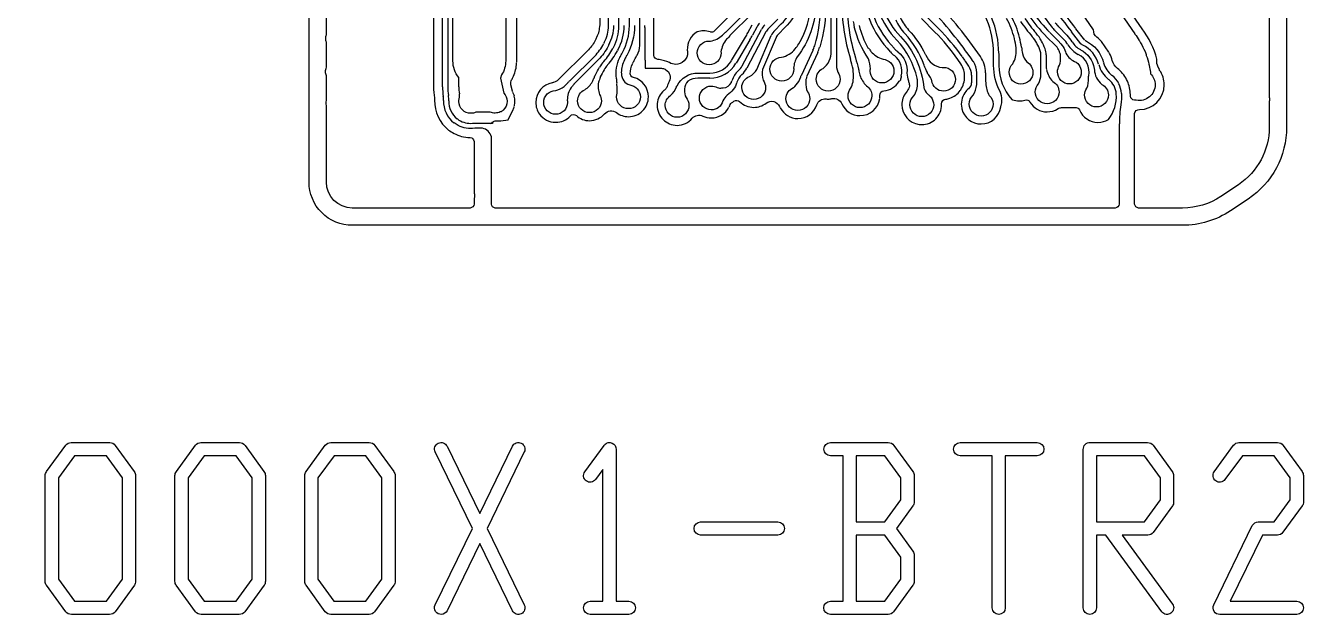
# Model space of a CAD drawing. Extents: x -344 to 154, y 670 to 1023.
# Drawn here: x -158.05 to -143.28, y 860.09 to 866.9 of the extents above; entities that cross this region are included whole.
import ezdxf

# ---------------------------------------------------------------- set-up
doc = ezdxf.new("R2010")
doc.units = 0
doc.layers.add('gbr-dxf_layer0', color=7, linetype='Continuous')
doc.layers.add('gbr-outline-dxf_layer1', color=2, linetype='Continuous')

msp = doc.modelspace()

# ---------------------------------------------------------------- linework, layer by layer
at = {"layer": 'gbr-dxf_layer0'}
for p, q in [((-151.309, 866.898), (-151.309, 868.53)), ((-151.189, 866.898), (-151.189, 868.53)), ((-151.069, 866.898), (-151.069, 868.522)), ((-150.949, 866.898), (-150.949, 868.522)), ((-146.385, 868.496), (-145.227, 866.804)), ((-153.229, 866.191), (-153.229, 868.397)), ((-153.169, 868.395), (-153.169, 866.193)), ((-145.142, 866.863), (-145.631, 867.577)), ((-151.411, 867.427), (-151.412, 866.898)), ((-147.65, 867.021), (-147.494, 866.865)), ((-150.889, 866.876), (-150.889, 866.516)), ((-149.765, 866.433), (-149.543, 866.853)), ((-149.699, 866.815), (-149.65, 866.908)), ((-149.596, 866.881), (-149.646, 866.787)), ((-149.352, 866.974), (-149.46, 866.866)), ((-146.105, 866.884), (-146.01, 866.789)), ((-145.91, 866.862), (-145.806, 866.73)), ((-149.888, 866.493), (-149.728, 866.764)), ((-149.677, 866.732), (-149.836, 866.463)), ((-146.137, 866.661), (-146.254, 866.778)), ((-146.21, 866.82), (-146.096, 866.705)), ((-146.053, 866.747), (-146.149, 866.843)), ((-151.152, 866.581), (-151.149, 866.588)), ((-148.892, 866.588), (-149.02, 866.306)), ((-146.858, 866.441), (-146.858, 866.574)), ((-146.798, 866.576), (-146.798, 866.439)), ((-146.251, 866.56), (-146.251, 866.415)), ((-151.18, 866.529), (-151.174, 866.541)), ((-147.222, 866.538), (-147.194, 866.497)), ((-147.113, 866.324), (-147.113, 866.238)), ((-152.414, 866.122), (-152.42, 866.136)), ((-145.669, 861.159), (-145.524, 861.159))]:
    msp.add_line(p, q, dxfattribs=at)
for points in [[(-149.11, 866.689, 0.134975), (-148.976, 867.16), (-148.976, 879.885)], [(-148.796, 879.883), (-148.796, 867.15, -0.072771), (-148.869, 866.649)], [(-143.672, 877.153), (-143.672, 867.62, -0.147136), (-143.681, 867.585, -0.128498), (-143.672, 867.561), (-143.672, 866.072, -0.049093), (-143.669, 866.046, -0.049082), (-143.672, 866.019), (-143.672, 865.724, -0.250802), (-144.028, 865.059), (-144.231, 864.924, -0.147933), (-144.674, 864.789), (-145.183, 864.789, -0.35684), (-145.228, 864.834), (-145.228, 865.883, -0.411766), (-145.173, 865.928)], [(-148.676, 868.789), (-148.676, 866.486, -0.140249), (-148.673, 866.471, 0.123328), (-148.66, 866.36, -0.157722), (-148.634, 866.279, -0.414225), (-148.771, 866.142, -0.414225), (-148.909, 866.279, -0.288697), (-148.83, 866.403, 0.251657), (-148.738, 866.601, -0.122481), (-148.736, 866.614), (-148.736, 868.791)], [(-150.136, 866.825, 0.08432), (-150.212, 866.838, 0.080559), (-150.284, 866.826, 0.278759), (-150.399, 866.615, -0.048939), (-150.396, 866.588, -0.414225), (-150.534, 866.45, -0.136897), (-150.605, 866.47, 0.044137), (-150.726, 866.508), (-150.741, 866.508, -0.35684), (-150.786, 866.553), (-150.786, 866.877, 0.006108), (-150.786, 866.899), (-150.786, 868.522, -0.034035), (-150.78, 868.604)], [(-153.04, 866.192), (-153.04, 866.298, -0.172754), (-153.109, 866.49), (-153.109, 868.393)], [(-152.499, 868.397), (-152.499, 866.49, -0.140831), (-152.546, 866.328), (-152.56, 866.291), (-152.52, 866.118, -0.189878), (-152.483, 866.024, -0.214854), (-152.529, 865.921, -0.200202), (-152.562, 865.9, -0.11101), (-152.62, 865.887, -0.107683), (-152.678, 865.899)], [(-145.528, 866.592), (-145.612, 866.715, 0.035004), (-145.665, 866.763, -0.245299), (-145.703, 866.849), (-146.691, 868.291)], [(-149.558, 867.792, -0.14816), (-149.743, 867.181, -0.048902), (-149.765, 867.155), (-150.087, 866.833, -0.233498), (-150.13, 866.823)], [(-152.908, 865.604, -0.349563), (-152.865, 865.56), (-152.864, 864.969, -0.071509), (-152.859, 864.93, -0.071188), (-152.864, 864.892), (-152.864, 864.834, -0.357174), (-152.909, 864.789), (-154.272, 864.789, -0.413971), (-154.571, 865.089), (-154.571, 865.975, -0.053632), (-154.575, 866.004, -0.053619), (-154.571, 866.033), (-154.571, 866.317, -0.09204), (-154.581, 866.367, -0.092057), (-154.571, 866.416), (-154.571, 866.705, -0.081198), (-154.579, 866.749, -0.081194), (-154.571, 866.793), (-154.571, 867.553)], [(-153.332, 867.553), (-153.332, 866.19, 0.040388), (-153.322, 866.063, -0.04829), (-153.32, 866.035, 0.240421), (-153.158, 865.691, 0.0464), (-153.096, 865.652, 0.114144), (-152.914, 865.604)], [(-149.388, 866.843), (-149.314, 866.917, 0.19849), (-149.095, 867.444)], [(-149.035, 867.446, -0.198917), (-149.272, 866.875), (-149.346, 866.801, 0.096043), (-149.373, 866.761)], [(-152.372, 866.47, 0.011997), (-152.371, 866.49), (-152.371, 867.386)], [(-148.916, 867.15, -0.169379), (-149.129, 866.539, 0.120096), (-149.17, 866.408, -0.024558), (-149.169, 866.394, -0.414225), (-149.307, 866.257, -0.414225), (-149.444, 866.394, -0.405069), (-149.311, 866.532, 0.164628), (-149.151, 866.629, 0.01963), (-149.111, 866.689)], [(-149.607, 867.094, -0.05005), (-149.651, 867.04), (-149.907, 866.784, -0.082435), (-149.912, 866.775, -0.033114), (-149.945, 866.741, 0.140968), (-150.01, 866.594, -0.022132), (-150.009, 866.582, -0.414225), (-150.147, 866.445, -0.414225), (-150.284, 866.582, -0.414225), (-150.147, 866.72, -0.027177), (-150.132, 866.719, 0.136005), (-149.992, 866.787, -0.033514), (-149.958, 866.821, -0.08427), (-149.949, 866.827), (-149.693, 867.083)], [(-151.009, 866.898, -0.127115), (-151.096, 866.559), (-151.1, 866.552)], [(-150.984, 866.553, -0.029224), (-150.98, 866.558, 0.130018), (-150.949, 866.668), (-150.949, 866.877)], [(-149.46, 866.865, 0.074682), (-149.49, 866.825), (-149.712, 866.406)], [(-148.412, 866.899, 0.063929), (-148.312, 866.642, -0.111069), (-148.301, 866.633, -0.029781), (-148.276, 866.6, 0.145111), (-148.137, 866.51, -0.391623), (-148.011, 866.373, -0.414225), (-148.148, 866.235, -0.414225), (-148.286, 866.373, -0.048447), (-148.283, 866.399, 0.102884), (-148.305, 866.515, -0.089371), (-148.47, 866.885)], [(-147.273, 866.506, 0.04471), (-147.537, 866.823), (-147.693, 866.979)], [(-144.886, 866.215, 0.155864), (-144.939, 866.381, -0.06304), (-144.944, 866.393, 0.002223), (-144.945, 866.401, -0.160687), (-144.972, 866.483, -0.050856), (-144.97, 866.51, 0.092411), (-145.141, 866.863)], [(-151.452, 866.75, 0.007988), (-151.46, 866.734, -0.079654), (-151.543, 866.619)], [(-149.373, 866.761), (-149.53, 866.392, 0.130995), (-149.522, 866.266, -0.163472), (-149.494, 866.183, -0.414225), (-149.631, 866.045, -0.414225), (-149.769, 866.183, -0.311777), (-149.68, 866.311, 0.129297), (-149.595, 866.391), (-149.428, 866.784)], [(-147.935, 866.772, -0.165221), (-147.664, 866.18, 0.020971), (-147.657, 866.159, 0.082362), (-147.612, 866.098, -0.06115), (-147.587, 866.076, -0.070654), (-147.582, 866.07, -0.172257), (-147.551, 865.984, -0.414225), (-147.689, 865.846, -0.414225), (-147.826, 865.984, -0.213167), (-147.781, 866.086, 0.175545), (-147.74, 866.238, -0.123462), (-147.737, 866.251, 0.044571), (-147.743, 866.291)], [(-147.841, 866.847, -0.075136), (-147.65, 866.567, -0.121922), (-147.642, 866.557, 0.27561), (-147.454, 866.414, -0.032515), (-147.436, 866.415, -0.414225), (-147.299, 866.277, -0.414225), (-147.436, 866.14, -0.381619), (-147.573, 866.262, 0.045366), (-147.589, 866.3), (-147.604, 866.323, 0.022163), (-147.617, 866.339, -0.165297), (-147.623, 866.355, -0.039814), (-147.661, 866.439)], [(-146.537, 866.648, -0.009951), (-146.526, 866.575, 0.107194), (-146.474, 866.478, -0.2697), (-146.404, 866.359, -0.414225), (-146.542, 866.221, -0.414225), (-146.679, 866.359, -0.201023), (-146.638, 866.457, 0.164436), (-146.598, 866.617, -0.105258), (-146.596, 866.63, -0.008884), (-146.597, 866.641, 0.014981), (-146.618, 866.747)], [(-146.095, 866.704, -0.086681), (-146.044, 866.632, -0.14129), (-146.035, 866.616, 0.201667), (-145.943, 866.493, -0.3301), (-145.845, 866.362, -0.414225), (-145.983, 866.224, -0.414225), (-146.12, 866.362, -0.152267), (-146.096, 866.44, 0.119809), (-146.087, 866.533, -0.127809), (-146.085, 866.549, 0.022923), (-146.087, 866.566, -0.034174), (-146.098, 866.6, -0.05707), (-146.099, 866.607, 0.082737), (-146.136, 866.66)], [(-145.828, 866.674, -0.022426), (-145.841, 866.682, -0.097046), (-145.849, 866.689), (-145.958, 866.826)], [(-145.8, 866.727, -0.022078), (-145.797, 866.726, -0.21137), (-145.587, 866.47)], [(-145.224, 866.8, -0.014518), (-145.177, 866.728, -0.008928), (-145.16, 866.699, -0.018964), (-145.108, 866.599, -0.066573), (-145.093, 866.553, -0.027131), (-145.063, 866.452, 0.04194), (-145.055, 866.415, -0.01925), (-145.043, 866.342, -0.195348), (-144.991, 866.215)], [(-151.315, 866.66, -0.079316), (-151.428, 866.504), (-151.711, 866.221, -0.06043), (-151.715, 866.214, -0.033195), (-151.742, 866.181, 0.147761), (-151.787, 866.038, -0.051909), (-151.784, 866.01, -0.414225), (-151.921, 865.873, -0.414225), (-152.059, 866.01, -0.414225), (-151.921, 866.148, 0.108573), (-151.821, 866.195), (-151.785, 866.232, -0.023561), (-151.765, 866.255)], [(-151.543, 866.619), (-151.898, 866.264, -0.043064), (-151.905, 866.26), (-151.927, 866.25), (-151.946, 866.241, -0.060332), (-151.957, 866.237)], [(-149.021, 866.301, -0.033531), (-149.03, 866.267, 0.009009), (-149.03, 866.26, -0.120808), (-149.028, 866.245, 0.140993), (-149.01, 866.134, -0.157658), (-148.984, 866.054, -0.414225), (-149.121, 865.916, -0.414225), (-149.259, 866.054, -0.308265), (-149.171, 866.182, 0.025606), (-149.155, 866.194), (-149.111, 866.251), (-149.086, 866.307, 0.008951), (-149.085, 866.313, -0.161242), (-149.075, 866.331), (-148.946, 866.613)], [(-147.966, 866.597, -0.248387), (-147.86, 866.348, 0.037562), (-147.844, 866.259, -0.101794), (-147.843, 866.249, -0.079357), (-147.836, 866.235, -0.007935), (-147.832, 866.208, -0.042999), (-147.832, 866.2, -0.104321), (-147.857, 866.14, 0.170788), (-147.918, 866.001)], [(-146.247, 866.392, 0.145358), (-146.174, 866.252, -0.274522), (-146.102, 866.131, -0.414225), (-146.24, 865.994, -0.414225), (-146.377, 866.131, -0.191965), (-146.339, 866.226, 0.098025), (-146.311, 866.336), (-146.311, 866.372, 0.011821), (-146.312, 866.385, -0.09955), (-146.311, 866.398), (-146.311, 866.559)], [(-145.853, 866.62, -0.245038), (-145.697, 866.403, -0.130798), (-145.693, 866.39, 0.216166), (-145.608, 866.219, -0.285762), (-145.531, 866.096, -0.414225), (-145.669, 865.958, -0.414225), (-145.806, 866.096, -0.15432), (-145.781, 866.175, 0.131357), (-145.763, 866.292, -0.152391), (-145.76, 866.308, -0.016675), (-145.759, 866.316)], [(-145.427, 866.404, -0.161446), (-145.487, 866.495, 0.043141), (-145.518, 866.577, 0.003158), (-145.525, 866.588)], [(-152.421, 866.139), (-152.438, 866.214, -0.152742), (-152.43, 866.273, 0.020676), (-152.413, 866.305), (-152.409, 866.314, 0.090499), (-152.372, 866.465)], [(-152.151, 866.01, 0.15635), (-152.108, 865.876, 0.24239), (-151.921, 865.78, 0.208091), (-151.753, 865.853, -0.404962), (-151.682, 865.857, 0.182258), (-151.53, 865.799, 0.216671), (-151.357, 865.878, -0.394229), (-151.218, 865.892, 0.163882), (-151.079, 865.845, 0.414223), (-150.849, 866.075, 0.341461), (-151.021, 866.298, -0.037169), (-151.036, 866.304, -0.221193), (-151.058, 866.34, -0.123697), (-151.034, 866.456), (-151.03, 866.465)], [(-151.765, 866.255, -0.106645), (-151.753, 866.263), (-151.47, 866.546)], [(-151.362, 866.387, 0.01791), (-151.405, 866.305, -0.051175), (-151.406, 866.299, -0.043097), (-151.426, 866.244, 0.132588), (-151.413, 866.101, -0.13739), (-151.393, 866.029, -0.414225), (-151.53, 865.892, -0.414225), (-151.668, 866.029, -0.298713), (-151.585, 866.156, 0.122475), (-151.495, 866.251, -0.004233), (-151.486, 866.272, -0.088542), (-151.482, 866.282, -0.004289), (-151.473, 866.303, 0.01205), (-151.469, 866.315, -0.147917), (-151.459, 866.331, -0.017741), (-151.414, 866.416)], [(-151.126, 866.502, 0.109511), (-151.162, 866.356, -0.119264), (-151.159, 866.344, 0.347384), (-151.065, 866.212, -0.384344), (-150.942, 866.075, -0.414225), (-151.079, 865.938, -0.414225), (-151.217, 866.075, -0.074292), (-151.211, 866.115, 0.053191), (-151.214, 866.217, -0.141139), (-151.212, 866.232, 0.029313), (-151.217, 866.287, -0.153106), (-151.181, 866.528)], [(-151.101, 866.551, -0.012651), (-151.121, 866.513), (-151.126, 866.503)], [(-151.009, 866.504), (-151.006, 866.51, 0.01345), (-150.986, 866.548)], [(-150.888, 866.491), (-150.888, 866.405), (-150.696, 866.405, -0.103738), (-150.657, 866.394, 0.011768), (-150.648, 866.388, -0.403492), (-150.608, 866.252, 0.042141), (-150.632, 866.194, -0.110714), (-150.657, 866.158, 0.035002), (-150.681, 866.137), (-150.687, 866.131, 0.187309), (-150.747, 865.976, 0.414222), (-150.517, 865.745, 0.220589), (-150.342, 865.827, -0.340101), (-150.22, 865.853, 0.110829), (-150.122, 865.831, 0.279283), (-149.918, 865.954)], [(-148.418, 866.386, -0.007817), (-148.405, 866.324, 0.125899), (-148.328, 866.202, -0.252598), (-148.266, 866.087, -0.414225), (-148.403, 865.95, -0.414225), (-148.541, 866.087, -0.169737), (-148.511, 866.173, 0.141418), (-148.479, 866.331, -0.10164), (-148.478, 866.344, -0.026256), (-148.483, 866.38, -0.101057), (-148.482, 866.393, 0.015079), (-148.513, 866.508)], [(-148.455, 866.525, -0.016358), (-148.421, 866.396, -0.073527), (-148.418, 866.387)], [(-147.193, 866.308, 0.144525), (-147.237, 866.455), (-147.272, 866.505)], [(-147.192, 866.495, -0.006736), (-147.187, 866.488), (-147.147, 866.43)], [(-146.762, 866.038, 0.112267), (-146.784, 866.136, -0.120301), (-146.858, 866.439)], [(-146.798, 866.437, 0.181668), (-146.649, 866.044, -0.023936), (-146.64, 866.041, 0.085818), (-146.563, 866.027, 0.072972), (-146.497, 866.037, -0.34536), (-146.438, 866.014, 0.265736), (-146.24, 865.901, 0.145818), (-146.114, 865.938, -0.106374), (-146.073, 865.95), (-145.905, 865.95, -0.250294), (-145.865, 865.924, 0.306924), (-145.652, 865.779, 0.137633), (-145.532, 865.813, 0.185756), (-145.44, 866.109)], [(-150.14, 866.29), (-150.276, 866.29, 0.1482), (-150.393, 866.255, 0.1777), (-150.433, 866.168, -0.131814), (-150.431, 866.154, 0.161203), (-150.414, 866.066, -0.181753), (-150.38, 865.976, -0.414225), (-150.517, 865.838, -0.414225), (-150.655, 865.976, -0.254268), (-150.592, 866.091, 0.132814), (-150.526, 866.191, -0.141416), (-150.517, 866.203, -0.280629), (-150.276, 866.35), (-150.139, 866.35)], [(-149.826, 866.242, -0.182434), (-149.939, 866.095, 0.089096), (-149.988, 866.029, -0.347502), (-150.122, 865.924, -0.414225), (-150.26, 866.061, -0.414225), (-150.122, 866.199, -0.129729), (-150.054, 866.181, 0.116784), (-149.999, 866.178, -0.143492), (-149.984, 866.177, 0.261168), (-149.89, 866.241, 0.024092), (-149.884, 866.259)], [(-148.173, 866.092, -0.393915), (-148.127, 866.144, 0.237762), (-147.951, 866.254, -0.100668), (-147.936, 866.267)], [(-147.364, 866.059, 0.170291), (-147.245, 866.148, -0.008765), (-147.239, 866.156, 0.149577), (-147.193, 866.307)], [(-146.952, 866.351), (-146.952, 866.26, -0.079328), (-146.95, 866.244, -0.007688), (-146.95, 866.231, 0.113338), (-146.909, 866.091, -0.208127), (-146.865, 865.991, -0.414225), (-147.003, 865.853, -0.414225), (-147.14, 865.991, -0.213521), (-147.094, 866.093, 0.100953), (-147.053, 866.217), (-147.053, 866.353)], [(-145.276, 866.085, 0.015582), (-145.278, 866.121, 0.101141), (-145.321, 866.275, 0.107801), (-145.427, 866.404)], [(-145.381, 866.114, -0.067388), (-145.389, 865.983, 0.034266), (-145.405, 865.762, -0.088673), (-145.407, 865.753), (-145.407, 864.834, -0.35684), (-145.452, 864.789), (-152.619, 864.789, -0.35684), (-152.664, 864.834), (-152.664, 865.613, 0.30832), (-152.768, 865.711), (-152.856, 865.711, -0.159902), (-153.049, 865.743, -0.046671), (-153.095, 865.773)], [(-152.679, 865.899), (-152.737, 865.899, 0.014715), (-152.75, 865.897, -0.072222), (-152.758, 865.897, -0.066209), (-152.765, 865.897, 0.017175), (-152.781, 865.899), (-152.828, 865.899, 0.017957), (-152.844, 865.897, -0.111604), (-152.903, 865.884, -0.414225), (-153.04, 866.021, -0.069099), (-153.035, 866.059, 0.044051), (-153.032, 866.099, 0.006708), (-153.034, 866.11)], [(-147.192, 866.12, 0.202213), (-147.227, 865.945, -0.081681), (-147.226, 865.936, 0.345274), (-147.003, 865.761, 0.373908), (-146.775, 865.959, -0.044227), (-146.771, 865.976, 0.068938), (-146.762, 866.037)], [(-144.991, 866.214, -0.473543), (-145.209, 866.036), (-145.231, 866.036, -0.353979), (-145.276, 866.081)], [(-152.605, 865.796, 0.01791), (-152.589, 865.798), (-152.555, 865.798), (-152.47, 865.81), (-152.413, 865.927, 0.024153), (-152.405, 865.948, 0.019295), (-152.4, 865.964)], [(-152.398, 865.971, 0.059271), (-152.392, 866.024, 0.06185), (-152.399, 866.08)], [(-149.916, 865.959, 0.031696), (-149.904, 865.986, -0.120706), (-149.889, 866.005, 0.024193), (-149.86, 866.024, -0.371332), (-149.794, 866.02, 0.198198), (-149.631, 865.953, 0.168479), (-149.489, 866.002, -0.491456), (-149.332, 865.962, 0.014769), (-149.327, 865.95)], [(-149.325, 865.947, 0.279282), (-149.121, 865.824, 0.32322), (-148.903, 865.981, -0.352861), (-148.795, 866.051, 0.026422), (-148.771, 866.049, 0.048714), (-148.727, 866.054, -0.350571), (-148.614, 865.995, 0.297343), (-148.403, 865.857, 0.373244), (-148.175, 866.055)], [(-147.918, 865.998, 0.015917), (-147.919, 865.984, 0.375468), (-147.72, 865.756), (-147.711, 865.755, 0.024157), (-147.689, 865.754, 0.414223), (-147.459, 865.984, 0.012646), (-147.459, 865.995, -0.399686), (-147.413, 866.048, 0.053191), (-147.365, 866.058)], [(-153.021, 865.796, 0.162064), (-152.863, 865.771, -0.050322), (-152.857, 865.771), (-152.658, 865.771, -0.241488), (-152.619, 865.796), (-152.607, 865.796)], [(-153.314, 861.968, -1), (-153.177, 862.034), (-152.799, 861.257)], [(-152.799, 861.257), (-152.421, 862.034, -1), (-152.284, 861.968), (-152.714, 861.083), (-152.284, 860.199, -1), (-152.421, 860.132), (-152.799, 860.909)], [(-151.584, 861.74), (-151.362, 862.044, -0.043659), (-151.353, 862.055, -0.68565), (-151.223, 861.998), (-151.223, 860.242), (-151.076, 860.242, -1), (-151.076, 860.089), (-151.297, 860.089)], [(-147.245, 861.925, -1), (-147.245, 862.077), (-146.801, 862.077)], [(-146.797, 862.077), (-146.353, 862.077, -1), (-146.353, 861.925), (-146.723, 861.925), (-146.723, 860.166, -1), (-146.875, 860.166), (-146.875, 861.925), (-147.245, 861.925)], [(-145.822, 860.166), (-145.822, 861.997, -0.44079), (-145.742, 862.077), (-145.078, 862.077, -0.246448), (-145.014, 862.046), (-144.793, 861.742, -0.166637), (-144.777, 861.695), (-144.777, 861.391, -0.165513), (-144.791, 861.344), (-145.014, 861.038, -0.239934), (-145.076, 861.007), (-145.372, 861.007)], [(-144.314, 860.199), (-143.868, 861.116, -0.287416), (-143.799, 861.159), (-143.615, 861.159), (-143.429, 861.414), (-143.429, 861.67), (-143.615, 861.925), (-143.983, 861.925), (-144.184, 861.65, -1), (-144.307, 861.74), (-144.084, 862.046, -0.239742), (-144.022, 862.077), (-143.576, 862.077, -0.253505), (-143.512, 862.043), (-143.293, 861.742, -0.166637), (-143.277, 861.695), (-143.277, 861.391, -0.165513), (-143.291, 861.344), (-143.514, 861.039, -0.249655), (-143.578, 861.007), (-143.751, 861.007), (-144.124, 860.242)], [(-152.799, 860.909), (-153.177, 860.132, -1), (-153.314, 860.199), (-152.884, 861.083), (-153.314, 861.968)], [(-151.301, 860.089), (-151.522, 860.089, -1), (-151.522, 860.242), (-151.375, 860.242), (-151.375, 861.767)], [(-151.375, 861.767), (-151.461, 861.65, -1), (-151.584, 861.74)], [(-145.372, 861.007), (-144.791, 860.21, -1), (-144.914, 860.121), (-145.561, 861.007), (-145.669, 861.007), (-145.669, 860.166, -1), (-145.822, 860.166)], [(-144.124, 860.242), (-143.353, 860.242, -1), (-143.353, 860.089), (-144.243, 860.089, -0.562296), (-144.314, 860.199)]]:
    msp.add_lwpolyline(points, format="xyb", dxfattribs=at)
for points in [[(-157.822, 860.473), (-157.822, 861.695, -0.161897), (-157.806, 861.741), (-157.584, 862.046, -0.239742), (-157.522, 862.077), (-157.076, 862.077, -0.253505), (-157.012, 862.043), (-156.793, 861.742, -0.166637), (-156.777, 861.695), (-156.777, 860.473, -0.165513), (-156.791, 860.427), (-157.014, 860.121, -0.249655), (-157.078, 860.089), (-157.519, 860.089, -0.251415), (-157.584, 860.121), (-157.807, 860.426, -0.165513)], [(-156.322, 860.473), (-156.322, 861.695, -0.161897), (-156.306, 861.741), (-156.084, 862.046, -0.239742), (-156.022, 862.077), (-155.576, 862.077, -0.253505), (-155.512, 862.043), (-155.293, 861.742, -0.166637), (-155.277, 861.695), (-155.277, 860.473, -0.165513), (-155.291, 860.427), (-155.514, 860.121, -0.249655), (-155.578, 860.089), (-156.019, 860.089, -0.251415), (-156.084, 860.121), (-156.307, 860.426, -0.165513)], [(-154.822, 860.473), (-154.822, 861.695, -0.161897), (-154.806, 861.741), (-154.584, 862.046, -0.239742), (-154.522, 862.077), (-154.076, 862.077, -0.253505), (-154.012, 862.043), (-153.793, 861.742, -0.166637), (-153.777, 861.695), (-153.777, 860.473, -0.165513), (-153.791, 860.427), (-154.014, 860.121, -0.249655), (-154.078, 860.089), (-154.519, 860.089, -0.251415), (-154.584, 860.121), (-154.807, 860.426, -0.165513)], [(-148.745, 860.089, -1), (-148.745, 860.242), (-148.598, 860.242), (-148.598, 861.925), (-148.745, 861.925, -1), (-148.745, 862.077), (-148.076, 862.077, -0.253505), (-148.012, 862.043), (-147.793, 861.742, -0.166637), (-147.777, 861.695), (-147.777, 861.391, -0.165513), (-147.791, 861.344), (-147.982, 861.083), (-147.791, 860.822, -0.170321), (-147.777, 860.774), (-147.777, 860.473, -0.165513), (-147.791, 860.426), (-148.014, 860.121, -0.249655), (-148.078, 860.089)], [(-150.245, 861.007, -1), (-150.245, 861.159), (-149.353, 861.159, -1), (-149.353, 861.007)]]:
    msp.add_lwpolyline(points, format="xyb", close=True, dxfattribs=at)
for points in [[(-157.669, 860.496), (-157.484, 860.242), (-157.115, 860.242), (-156.929, 860.496), (-156.929, 861.67), (-157.115, 861.925), (-157.483, 861.925), (-157.669, 861.67)], [(-156.169, 860.496), (-155.984, 860.242), (-155.615, 860.242), (-155.429, 860.496), (-155.429, 861.67), (-155.615, 861.925), (-155.983, 861.925), (-156.169, 861.67)], [(-154.669, 860.496), (-154.484, 860.242), (-154.115, 860.242), (-153.929, 860.496), (-153.929, 861.67), (-154.115, 861.925), (-154.483, 861.925), (-154.669, 861.67)], [(-148.446, 861.159), (-148.115, 861.159), (-147.929, 861.414), (-147.929, 861.67), (-148.115, 861.925), (-148.446, 861.925)], [(-148.446, 860.242), (-148.115, 860.242), (-147.929, 860.496), (-147.929, 860.753), (-148.115, 861.007), (-148.446, 861.007)]]:
    msp.add_lwpolyline(points, close=True, dxfattribs=at)
msp.add_lwpolyline([(-145.52, 861.159), (-145.115, 861.159), (-144.929, 861.414), (-144.929, 861.67), (-145.115, 861.925), (-145.669, 861.925), (-145.669, 861.159)], dxfattribs=at)
for centre, radius, start, end in [((-147.231, 867.39), 1.143, 180.0429, 224.0405), ((-147.231, 867.39), 1.083, 179.9795, 224.1144), ((-147.242, 867.426), 1.013, 179.9889, 223.3384), ((-147.242, 867.426), 0.953, 180.0602, 223.2524), ((-147.881, 866.576), 1.022, 0.0009, 44.9088), ((-147.881, 866.576), 1.082, 0.0966, 44.9912), ((-137.651, 873.369), 10.573, 214.5583, 218.2122), ((-137.651, 873.369), 10.513, 214.5659, 218.2231), ((-150.544, 867.149), 1.688, 343.3391, 0.0204), ((-146.289, 867.187), 2.325, 180.0002, 196.9259), ((-146.289, 867.187), 2.265, 180.0425, 196.9595), ((-151.333, 863.57), 5.245, 34.5142, 43.5778), ((-143.801, 868.827), 3.077, 211.738, 218.9885), ((-151.333, 863.57), 5.144, 34.4933, 43.5569), ((-147.454, 866.552), 0.919, 13.1248, 30.0233), ((-145.146, 867.887), 1.567, 213.7509, 224.9757), ((-145.146, 867.887), 1.507, 213.6968, 225.0308), ((-151.708, 866.899), 0.296, 329.9836, 357.3877), ((-151.708, 866.898), 0.296, 357.9862, 359.9279), ((-151.708, 866.898), 0.399, 330.975, 359.8606), ((-151.708, 866.898), 0.459, 331.0767, 0.0338), ((-151.708, 866.898), 0.519, 331.0518, 359.8935), ((-151.708, 866.898), 0.579, 331.1302, 0.0276), ((-151.708, 866.897), 0.639, 331.0958, 359.9625), ((-151.708, 866.888), 0.759, 359.326, 0.6064), ((-151.708, 866.888), 0.819, 359.2343, 0.7657), ((-149.339, 866.745), 0.291, 141.0442, 151.9509), ((-149.34, 866.745), 0.23, 134.96, 152.0403), ((-148.003, 867), 0.48, 186.319, 193.8062), ((-147.459, 867.201), 0.581, 203.8762, 222.8829), ((-147.459, 867.201), 0.521, 204.1328, 222.7315), ((-149.172, 865.191), 2.37, 34.6739, 44.9468), ((-147.454, 866.552), 0.859, 13.2109, 29.928), ((-145.145, 867.885), 1.687, 213.7549, 221.352), ((-145.145, 867.885), 1.627, 213.7046, 221.301), ((-145.708, 867.284), 0.624, 219.1531, 224.8275), ((-145.708, 867.284), 0.564, 219.0174, 225.0248), ((-150.957, 866.483), 0.459, 151.2472, 153.3109), ((-150.802, 867.397), 1.247, 329.5341, 332.171), ((-150.802, 867.397), 1.307, 329.4822, 332.1718), ((-149.257, 866.711), 0.186, 135.0231, 156.9391), ((-148.67, 866.077), 0.952, 13.0275, 43.2525), ((-148.67, 866.077), 1.072, 19.8574, 42.7975), ((-148.374, 866.341), 1.863, 9.539, 12.9726), ((-146.709, 866.507), 0.397, 28.3144, 41.3658), ((-146.709, 866.507), 0.457, 27.9706, 41.5655), ((-147.032, 866.336), 0.823, 21.0053, 27.7568), ((-146.282, 866.517), 0.324, 30.026, 44.9192), ((-146.282, 866.517), 0.384, 30.2494, 44.6864), ((-145.752, 866.824), 0.228, 210.2045, 243.2197), ((-151.859, 866.936), 0.551, 314.9586, 333.2101), ((-151.86, 866.937), 0.671, 317.5766, 333.1209), ((-151.86, 866.937), 0.731, 317.5408, 333.223), ((-150.957, 866.483), 0.399, 151.1473, 153.4865), ((-150.958, 866.481), 0.339, 150.8522, 152.8715), ((-150.958, 866.481), 0.279, 150.7015, 152.9068), ((-151.86, 866.935), 0.791, 330.2918, 333.308), ((-149.318, 866.784), 0.409, 335.3004, 342.9727), ((-149.318, 866.784), 0.469, 335.2974, 343.1124), ((-147.684, 866.954), 0.515, 224.3826, 231.2968), ((-147.684, 866.954), 0.455, 224.5619, 231.4614), ((-147.032, 866.336), 0.763, 20.9076, 27.9271), ((-146.447, 866.56), 0.136, 359.7908, 20.0973), ((-146.447, 866.56), 0.196, 0.1877, 20.6471), ((-145.752, 866.824), 0.288, 210.5048, 243.545), ((-145.983, 866.362), 0.229, 348.6652, 63.0083), ((-145.982, 866.361), 0.349, 15.1458, 63.5907), ((-151.085, 866.225), 0.381, 137.2233, 149.6489), ((-151.085, 866.225), 0.321, 137.2897, 149.4617), ((-151.858, 866.939), 0.954, 330.3167, 332.8485), ((-150.717, 866.516), 0.172, 180.5535, 187.0156), ((-150.139, 866.641), 0.351, 269.9933, 329.3938), ((-150.139, 866.641), 0.291, 270.227, 329.3938), ((-149.944, 866.529), 0.203, 312.1459, 331.7739), ((-149.944, 866.529), 0.263, 312.0228, 332.0078), ((-148.148, 866.372), 0.229, 345.237, 51.3399), ((-147.295, 866.325), 0.182, 359.9645, 34.665), ((-147.282, 866.353), 0.229, 0.2798, 34.2085), ((-147.282, 866.353), 0.33, 359.9233, 34.6274), ((-145.974, 866.446), 0.279, 186.5552, 190.0223), ((-145.32, 866.54), 0.336, 195.6198, 231.6417), ((-145.32, 866.54), 0.276, 195.1861, 231.9013), ((-149.632, 866.183), 0.263, 132.2429, 163.0506), ((-149.632, 866.183), 0.203, 132.2856, 162.7738), ((-147.49, 866.198), 0.451, 165.0988, 171.1257), ((-145.669, 866.096), 0.229, 27.5102, 51.7902), ((-145.669, 866.096), 0.289, 27.1781, 51.4829), ((-152.542, 866.191), 0.687, 180.1096, 189.2971), ((-152.542, 866.191), 0.627, 179.9594, 189.1813), ((-152.542, 866.191), 0.499, 179.9874, 189.3297), ((-152.62, 866.024), 0.229, 15.0427, 24.3155), ((-151.921, 866.01), 0.23, 99.7225, 180), ((-147.003, 865.991), 0.229, 129.076, 144.9569), ((-147.203, 866.238), 0.0899, 309.1802, 358.8646), ((-145.675, 866.094), 0.235, 4.0124, 27.124), ((-145.675, 866.093), 0.295, 4.2794, 26.836), ((-145.173, 866.214), 0.287, 270, 0), ((-153.471, 866.039), 0.254, 358.4492, 8.9706), ((-152.903, 866.021), 0.314, 178.1678, 231.9609), ((-153.471, 866.039), 0.314, 358.1948, 9.2582), ((-152.903, 866.021), 0.254, 178.4162, 232.2398), ((-148.403, 866.087), 0.23, 352.8683, 0.0961), ((-152.914, 866.006), 0.236, 232.4968, 242.8366), ((-152.674, 865.816), 0.0488, 272.3526, 309.2454)]:
    msp.add_arc(centre, radius, start, end, dxfattribs=at)
at = {"layer": 'gbr-outline-dxf_layer1'}
msp.add_lwpolyline([(-152.91, 954.503, -0.021814), (-152.872, 953.632), (-152.872, 902.477, 0.154617), (-151.047, 896.719), (-145.296, 888.552, -0.154617), (-143.472, 882.794), (-143.472, 865.724, -0.250654), (-143.916, 864.893), (-144.12, 864.757, -0.147928), (-144.674, 864.589), (-154.272, 864.589, -0.414366), (-154.772, 865.089), (-154.772, 877.537, 0.207969), (-156.361, 881.193), (-166.991, 891.106, -0.207998), (-170.172, 898.42), (-170.172, 947.887, -0.256388), (-167.856, 952.105), (-166.261, 953.121, 0.256384), (-164.872, 955.652)], format="xyb", dxfattribs=at)

doc.saveas('drawing.dxf')
